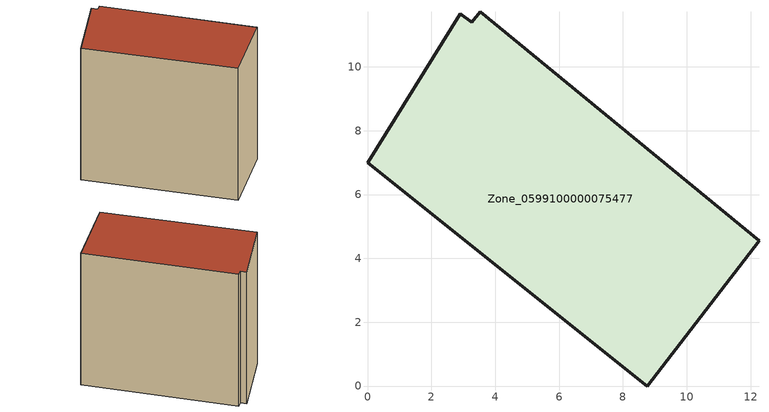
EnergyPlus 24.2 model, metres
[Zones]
Zone_0599100000075477
 floor ground (C_G): 2.91,11.66 3.26,11.39 3.53,11.72 12.26,4.56 8.77,0 0,6.99 z0
 wall outside (C_F): 8.77,0 12.26,4.56 3.53,11.72 3.26,11.39 2.91,11.66 0,6.99 8.77,0 z0:10.55
 roof outside (C_R): 3.26,11.39 2.91,11.66 0,6.99 8.77,0 12.26,4.56 3.53,11.72 z10.55
[BUILDING]
Pand.0599100000075477: North Axis=0; Terrain=City; Loads Convergence Tolerance Value=0.04; Temperature Convergence Tolerance Value=0.4; Solar Distribution=FullExterior; Maximum Number of Warmup Days=25; Minimum Number of Warmup Days=1
[Site:Location]
Rotterdam.The.Hague.AP_ZH_NLD Design_Conditions: Latitude=51.96; Longitude=4.45; Time Zone=1; Elevation=-4.5
[SITE:GROUNDTEMPERATURE:BUILDINGSURFACE]
18, 18, 18, 18, 18, 18, 18, 18, 18, 18, 18, 18
[MATERIAL] Thermal Absorptance=0.9; Solar Absorptance=0.7; Visible Absorptance=0.7
Name | Roughness | Thickness | Conductivity | Density | Specific Heat
G.TI.1946 | MediumSmooth | 0.15 | 1 | 540 | 1210
F.TI.1946 | Rough | 0.3 | 0.857143 | 1920 | 840
R.TI.1946 | MediumRough | 0.2 | 0.1 | 1500 | 1000
[CONSTRUCTION]
C_G: G.TI.1946
C_F: F.TI.1946
C_R: R.TI.1946
[ZONE]
Zone_0599100000075477: Type=1; Multiplier=1; Ceiling Height=Autocalculate; Volume=Autocalculate; Floor Area=autocalculate; Part of Total Floor Area=Yes
[ZONEINFILTRATION:DESIGNFLOWRATE]
Infil_Zone_0599100000075477: Zone or ZoneList or Space or SpaceList=Zone_0599100000075477; Schedule=AlwaysOn; Design Flow Rate Calculation Method=Flow/Area; Flow Rate per Floor Area=0.003; Constant Term Coefficient=1; Temperature Term Coefficient=0; Velocity Term Coefficient=0; Velocity Squared Term Coefficient=0
[HVACTEMPLATE:ZONE:IDEALLOADSAIRSYSTEM]
Zone_0599100000075477: Maximum Heating Supply Air Temperature=50; Minimum Cooling Supply Air Temperature=13; Maximum Heating Supply Air Humidity Ratio=0.0156; Minimum Cooling Supply Air Humidity Ratio=0.0077; Heating Limit=NoLimit; Cooling Limit=NoLimit; Dehumidification Control Type=ConstantSensibleHeatRatio; Cooling Sensible Heat Ratio=0.7; Dehumidification Setpoint=60; Humidification Control Type=None; Humidification Setpoint=30; Outdoor Air Method=None; Outdoor Air Flow Rate per Person=0.00944; Outdoor Air Flow Rate per Zone Floor Area=0; Outdoor Air Flow Rate per Zone=0; Demand Controlled Ventilation Type=None; Outdoor Air Economizer Type=NoEconomizer; Heat Recovery Type=None; Sensible Heat Recovery Effectiveness=0.7; Latent Heat Recovery Effectiveness=0.65
[ZONECONTROL:THERMOSTAT]
ThermostatControl_Zone_0599100000075477: Zone or ZoneList=Zone_0599100000075477; Control Type Schedule=DualSetpointControlType; Control 1=Thermostat_Zone_0599100000075477; Temperature Difference Between Cutout And Setpoint=0
[THERMOSTATSETPOINT:DUALSETPOINT]
Thermostat_Zone_0599100000075477: Heating Setpoint Temperature Schedule=HeatingSetpoint_Zone_0599100000075477; Cooling Setpoint Temperature Schedule=CoolingSetpoint_Zone_0599100000075477
[SCHEDULE:COMPACT]
HeatingSetpoint_Zone_0599100000075477: Through: 12/31, For: AllDays, Until: 24:00, 21
CoolingSetpoint_Zone_0599100000075477: Through: 12/31, For: AllDays, Until: 24:00, 24
DualSetpointControlType: Through: 12/31, For: AllDays, Until: 24:00, 4
AlwaysOn: Through: 12/31, For: AllDays, Until: 24:00, 1
